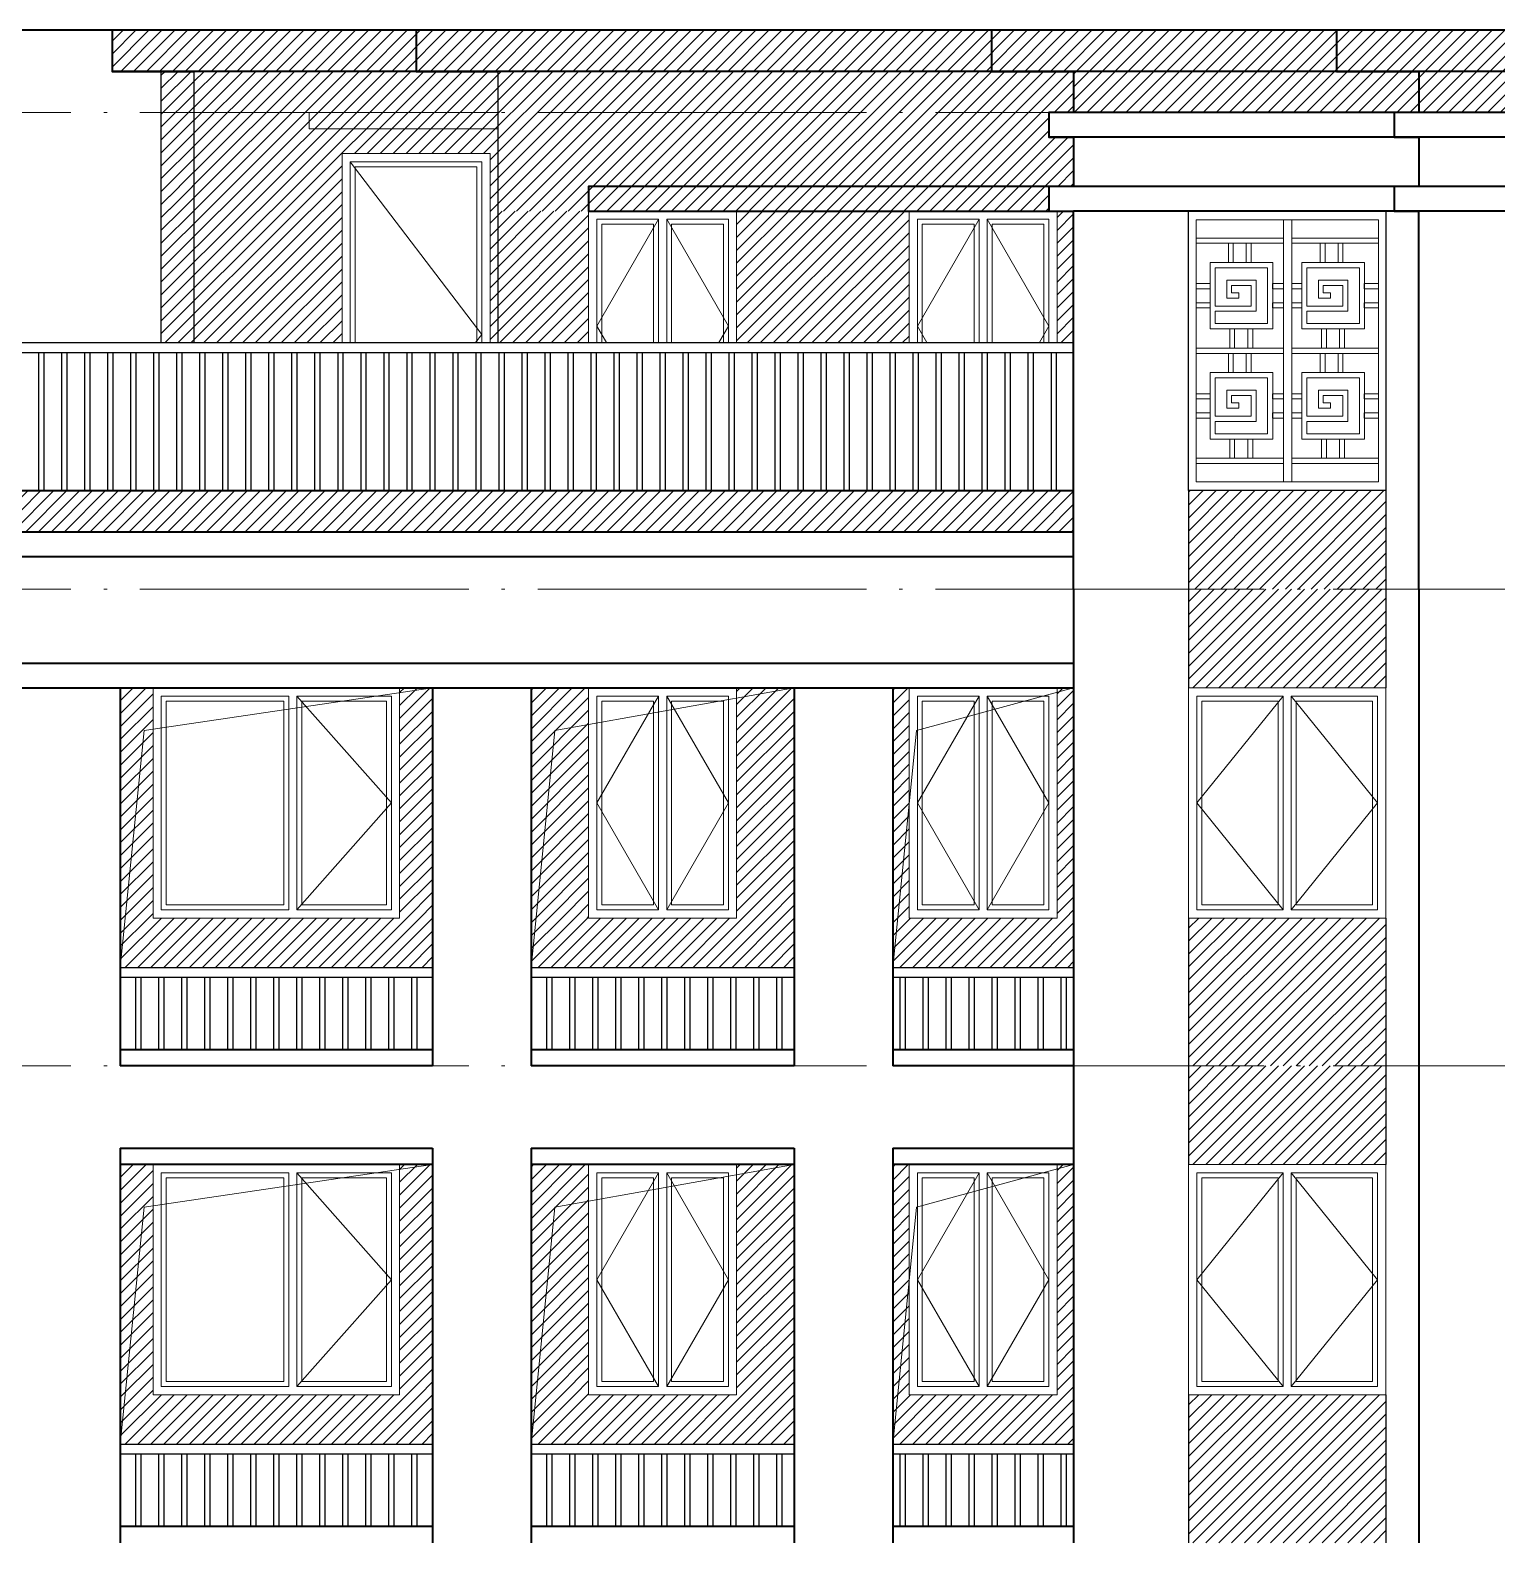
# Model space of a CAD drawing. Extents: x -518115 to 790560, y -210384 to 1628073.
# Drawn here: x 447369 to 456292, y 63640 to 72840 of the extents above; entities that cross this region are included whole.
import ezdxf
from ezdxf.xclip import XClip

# ---------------------------------------------------------------- set-up
doc = ezdxf.new("R2010")
doc.units = 0
doc.header["$LTSCALE"] = 1000
doc.header["$MEASUREMENT"] = 0
doc.header["$XCLIPFRAME"] = 0
doc.linetypes.add('DOTE', pattern=[2.42, 2, -0.2, 0.02, -0.2])
doc.layers.add('3-剖面填充（细）', color=250, linetype='Continuous')
doc.layers.add('Stair-栏杆', color=142, linetype='Continuous')
for name, color, linetype, lineweight in [('DOTE', 19, 'DOTE', 9), ('WINDOW', 144, 'Continuous', 15), ('立面-中轮廓线', 213, 'Continuous', 35), ('立面-普通轮廓', 7, 'Continuous', 18), ('立面-洞口示意', 152, 'Continuous', 13), ('立面-窗开启线', 250, 'Continuous', 13)]:
    doc.layers.add(name, color=color, linetype=linetype, lineweight=lineweight)
pattern_1 = [(45, (-92167.84, 31264.28), (-39.2886205, 39.2886205), [])]
pattern_2 = [(45, (-92167.84, 34164.28), (-39.2886205, 39.2886205), [])]

# ---------------------------------------------------------------- blocks, each defined once
blk = doc.blocks.new('A$C12043E91')
at = {"layer": 'WINDOW'}
blk.add_lwpolyline([(50, 50), (850, 50), (850, -2050), (50, -2050)], close=True, dxfattribs=at)
at = {"layer": 'WINDOW', "color": 250}
blk.add_lwpolyline([(80, 20), (820, 20), (820, -2020), (80, -2020)], close=True, dxfattribs=at)
at = {"layer": '立面-普通轮廓'}
blk.add_lwpolyline([(0, 100), (900, 100), (900, -2100), (0, -2100)], close=True, dxfattribs=at)
at = {"layer": '立面-窗开启线', "color": 251, "ltscale": 0.5, "true_color": 0x636466}
blk.add_lwpolyline([(50, 50), (850, -1000), (50, -2050)], dxfattribs=at)
blk = doc.blocks.new('A$C666104A2')
at = {"layer": '立面-窗开启线', "color": 36, "ltscale": 0.5, "true_color": 0x88471b}
for p, q in [((0, -1700), (0, 0)), ((0, 0), (1200, 0)), ((1200, 0), (1200, -1700)), ((1154.8, -53.1), (45.2, -53.1)), ((45.2, -1646.9), (45.2, -53.1)), ((578, -53.1), (578, -1646.9)), ((628.5, -1646.9), (628.5, -53.1)), ((1154.8, -53.1), (1154.8, -1646.9)), ((578, -163.8), (45.2, -163.8)), ((1154.8, -163.8), (628.5, -163.8)), ((45.2, -195.7), (578, -195.7)), ((242, -312.8), (242, -195.7)), ((272.1, -195.7), (272.1, -312.8)), ((350.8, -312.8), (350.8, -195.7)), ((380.9, -195.7), (380.9, -312.8)), ((628.5, -195.7), (1154.8, -195.7)), ((800.3, -312.8), (800.3, -195.7)), ((830.4, -195.7), (830.4, -312.8)), ((909.1, -312.8), (909.1, -195.7)), ((939.2, -195.7), (939.2, -312.8)), ((511.7, -312.8), (130.7, -312.8)), ((130.7, -312.8), (130.7, -716.6)), ((161.3, -577.4), (161.3, -345)), ((481.1, -345), (161.3, -345)), ((481.1, -684.3), (481.1, -345)), ((511.7, -716.6), (511.7, -312.8)), ((1070, -312.8), (689, -312.8)), ((689, -312.8), (689, -716.6)), ((719.6, -577.4), (719.6, -345)), ((1039.4, -345), (719.6, -345)), ((1039.4, -684.3), (1039.4, -345)), ((1070, -716.6), (1070, -312.8)), ((130.7, -441), (45.2, -441)), ((410.4, -419.7), (232, -419.7)), ((232, -529.2), (232, -419.7)), ((380.9, -452), (261.5, -452)), ((261.5, -497), (261.5, -452)), ((380.9, -577.4), (380.9, -452)), ((410.4, -609.6), (410.4, -419.7)), ((511, -472.9), (511, -441)), ((511, -441), (578, -441)), ((689, -441), (628.5, -441)), ((968.7, -419.7), (790.3, -419.7)), ((790.3, -529.2), (790.3, -419.7)), ((939.2, -452), (819.8, -452)), ((819.8, -497), (819.8, -452)), ((939.2, -577.4), (939.2, -452)), ((968.7, -609.6), (968.7, -419.7)), ((1069.3, -472.9), (1069.3, -441)), ((1069.3, -441), (1154.8, -441)), ((45.2, -472.9), (130.7, -472.9)), ((305.2, -529.2), (232, -529.2)), ((305.2, -497), (261.5, -497)), ((305.2, -529.2), (305.2, -497)), ((578, -472.9), (511, -472.9)), ((628.5, -472.9), (689, -472.9)), ((863.5, -529.2), (790.3, -529.2)), ((863.5, -497), (819.8, -497)), ((863.5, -529.2), (863.5, -497)), ((1154.8, -472.9), (1069.3, -472.9)), ((130.7, -557.5), (45.2, -557.5)), ((45.2, -589.4), (130.7, -589.4)), ((380.9, -577.4), (161.3, -577.4)), ((410.4, -609.6), (161.3, -609.6)), ((161.3, -684.3), (161.3, -609.6)), ((511, -589.4), (511, -557.5)), ((511, -557.5), (578, -557.5)), ((578, -589.4), (511, -589.4)), ((689, -557.5), (628.5, -557.5)), ((628.5, -589.4), (689, -589.4)), ((939.2, -577.4), (719.6, -577.4)), ((968.7, -609.6), (719.6, -609.6)), ((719.6, -684.3), (719.6, -609.6)), ((1069.3, -589.4), (1069.3, -557.5)), ((1069.3, -557.5), (1154.8, -557.5)), ((1154.8, -589.4), (1069.3, -589.4)), ((130.7, -716.6), (511.7, -716.6)), ((481.1, -684.3), (161.3, -684.3)), ((250, -716.6), (250, -833.6)), ((280.1, -833.6), (280.1, -716.6)), ((360.3, -716.6), (360.3, -833.6)), ((390.4, -833.6), (390.4, -716.6)), ((689, -716.6), (1070, -716.6)), ((1039.4, -684.3), (719.6, -684.3)), ((808.3, -716.6), (808.3, -833.6)), ((838.4, -833.6), (838.4, -716.6)), ((918.6, -716.6), (918.6, -833.6)), ((948.7, -833.6), (948.7, -716.6)), ((578, -833.7), (45.2, -833.7)), ((45.2, -865.5), (578, -865.5)), ((242, -982.6), (242, -865.5)), ((272.1, -865.5), (272.1, -982.6)), ((350.8, -982.6), (350.8, -865.5)), ((380.9, -865.5), (380.9, -982.6)), ((1154.8, -833.7), (628.5, -833.7)), ((628.5, -865.5), (1154.8, -865.5)), ((800.3, -982.6), (800.3, -865.5)), ((830.4, -865.5), (830.4, -982.6)), ((909.1, -982.6), (909.1, -865.5)), ((939.2, -865.5), (939.2, -982.6)), ((511.7, -982.6), (130.7, -982.6)), ((130.7, -982.6), (130.7, -1386.4)), ((511.7, -1386.4), (511.7, -982.6)), ((1070, -982.6), (689, -982.6)), ((689, -982.6), (689, -1386.4)), ((1070, -1386.4), (1070, -982.6)), ((161.3, -1247.2), (161.3, -1014.8)), ((481.1, -1014.8), (161.3, -1014.8)), ((410.4, -1089.6), (232, -1089.6)), ((232, -1199), (232, -1089.6)), ((410.4, -1279.4), (410.4, -1089.6)), ((481.1, -1354.2), (481.1, -1014.8)), ((719.6, -1247.2), (719.6, -1014.8)), ((1039.4, -1014.8), (719.6, -1014.8)), ((968.7, -1089.6), (790.3, -1089.6)), ((790.3, -1199), (790.3, -1089.6)), ((968.7, -1279.4), (968.7, -1089.6)), ((1039.4, -1354.2), (1039.4, -1014.8)), ((130.7, -1110.8), (45.2, -1110.8)), ((45.2, -1142.7), (130.7, -1142.7)), ((380.9, -1121.8), (261.5, -1121.8)), ((261.5, -1166.8), (261.5, -1121.8)), ((305.2, -1166.8), (261.5, -1166.8)), ((305.2, -1199), (305.2, -1166.8)), ((380.9, -1247.2), (380.9, -1121.8)), ((511, -1142.7), (511, -1110.8)), ((511, -1110.8), (578, -1110.8)), ((578, -1142.7), (511, -1142.7)), ((689, -1110.8), (628.5, -1110.8)), ((628.5, -1142.7), (689, -1142.7)), ((939.2, -1121.8), (819.8, -1121.8)), ((819.8, -1166.8), (819.8, -1121.8)), ((863.5, -1166.8), (819.8, -1166.8)), ((863.5, -1199), (863.5, -1166.8)), ((939.2, -1247.2), (939.2, -1121.8)), ((1069.3, -1142.7), (1069.3, -1110.8)), ((1069.3, -1110.8), (1154.8, -1110.8)), ((1154.8, -1142.7), (1069.3, -1142.7)), ((130.7, -1227.4), (45.2, -1227.4)), ((45.2, -1259.2), (130.7, -1259.2)), ((380.9, -1247.2), (161.3, -1247.2)), ((410.4, -1279.4), (161.3, -1279.4)), ((161.3, -1354.2), (161.3, -1279.4)), ((305.2, -1199), (232, -1199)), ((511, -1259.2), (511, -1227.4)), ((511, -1227.4), (578, -1227.4)), ((578, -1259.2), (511, -1259.2)), ((689, -1227.4), (628.5, -1227.4)), ((628.5, -1259.2), (689, -1259.2)), ((939.2, -1247.2), (719.6, -1247.2)), ((968.7, -1279.4), (719.6, -1279.4)), ((719.6, -1354.2), (719.6, -1279.4)), ((863.5, -1199), (790.3, -1199)), ((1069.3, -1259.2), (1069.3, -1227.4)), ((1069.3, -1227.4), (1154.8, -1227.4)), ((1154.8, -1259.2), (1069.3, -1259.2)), ((481.1, -1354.2), (161.3, -1354.2)), ((1039.4, -1354.2), (719.6, -1354.2)), ((130.7, -1386.4), (511.7, -1386.4)), ((250, -1386.4), (250, -1503.5)), ((280.1, -1503.5), (280.1, -1386.4)), ((360.3, -1386.4), (360.3, -1503.5)), ((390.4, -1503.5), (390.4, -1386.4)), ((689, -1386.4), (1070, -1386.4)), ((808.3, -1386.4), (808.3, -1503.5)), ((838.4, -1503.5), (838.4, -1386.4)), ((918.6, -1386.4), (918.6, -1503.5)), ((948.7, -1503.5), (948.7, -1386.4)), ((578, -1503.5), (45.2, -1503.5)), ((45.2, -1535.4), (578, -1535.4)), ((1154.8, -1503.5), (628.5, -1503.5)), ((628.5, -1535.4), (1154.8, -1535.4)), ((45.2, -1646.9), (1154.8, -1646.9)), ((0, -1700), (1200, -1700))]:
    blk.add_line(p, q, dxfattribs=at)
blk = doc.blocks.new('A$C1B273453')
at = {"layer": 'WINDOW'}
for points in [[(50, 1350), (575, 1350), (575, 50), (50, 50)], [(1150, 1350), (625, 1350), (625, 50), (1150, 50)]]:
    blk.add_lwpolyline(points, close=True, dxfattribs=at)
at = {"layer": 'WINDOW', "color": 250}
for points in [[(80, 1320), (545, 1320), (545, 80), (80, 80)], [(1120, 1320), (655, 1320), (655, 80), (1120, 80)]]:
    blk.add_lwpolyline(points, close=True, dxfattribs=at)
at = {"layer": '立面-普通轮廓'}
blk.add_lwpolyline([(1200, 1400), (0, 1400), (0, 0), (1200, 0)], close=True, dxfattribs=at)
at = {"layer": '立面-窗开启线', "color": 251, "ltscale": 0.5, "true_color": 0x636466}
for points in [[(575, 1350), (50, 700), (575, 50)], [(625, 1350), (1150, 700), (625, 50)]]:
    blk.add_lwpolyline(points, dxfattribs=at)
blk = doc.blocks.new('A$C318717E3')
at = {"layer": 'WINDOW'}
for points in [[(50, 1350), (425, 1350), (425, 50), (50, 50)], [(850, 1350), (475, 1350), (475, 50), (850, 50)]]:
    blk.add_lwpolyline(points, close=True, dxfattribs=at)
at = {"layer": 'WINDOW', "color": 250}
for points in [[(80, 1320), (395, 1320), (395, 80), (80, 80)], [(820, 1320), (505, 1320), (505, 80), (820, 80)]]:
    blk.add_lwpolyline(points, close=True, dxfattribs=at)
at = {"layer": '立面-普通轮廓'}
blk.add_lwpolyline([(0, 1400), (900, 1400), (900, 0), (0, 0)], close=True, dxfattribs=at)
at = {"layer": '立面-窗开启线', "color": 251, "ltscale": 0.5, "true_color": 0x636466}
for points in [[(425, 1350), (50, 700), (425, 50)], [(475, 1350), (850, 700), (475, 50)]]:
    blk.add_lwpolyline(points, dxfattribs=at)
blk = doc.blocks.new('A$C4731409C')
at = {"layer": 'WINDOW'}
for points in [[(-1450, 1350), (-675, 1350), (-675, 50), (-1450, 50)], [(-50, 1350), (-625, 1350), (-625, 50), (-50, 50)]]:
    blk.add_lwpolyline(points, close=True, dxfattribs=at)
at = {"layer": 'WINDOW', "color": 250}
for points in [[(-1420, 1320), (-705, 1320), (-705, 80), (-1420, 80)], [(-80, 1320), (-595, 1320), (-595, 80), (-80, 80)]]:
    blk.add_lwpolyline(points, close=True, dxfattribs=at)
at = {"layer": '立面-普通轮廓'}
blk.add_lwpolyline([(-1500, 1400), (0, 1400), (0, 0), (-1500, 0)], close=True, dxfattribs=at)
at = {"layer": '立面-窗开启线', "color": 251, "ltscale": 0.5, "true_color": 0x636466}
blk.add_lwpolyline([(-625, 1350), (-50, 700), (-625, 50)], dxfattribs=at)

msp = doc.modelspace()

# ---------------------------------------------------------------- hatches: boundary and pattern name
at = {"layer": '3-剖面填充（细）'}
h = msp.add_hatch(dxfattribs=at)
h.set_pattern_fill('ANSI31', color=256, scale=35)
h.set_pattern_definition([(45, (7750, 26564.28), (-39.2886205, 39.2886205), [])])
h.paths.add_polyline_path([(462516.6, 72340.3), (453716.6, 72340.3), (453716.6, 72590.3), (447866.6, 72590.3), (447866.6, 72840.3), (469066.6, 72840.3), (469066.6, 72590.3), (462516.6, 72590.3)])
h = msp.add_hatch(dxfattribs=at)
h.set_pattern_fill('ANSI31', color=256, scale=35)
h.set_pattern_definition([(45, (13049.99, 25464.26), (-39.2886205, 39.2886205), [])])
h.paths.add_polyline_path([(448366.6, 72590.3), (448366.6, 72340.3), (448366.6, 72340.3), (448366.6, 72190.3), (448366.6, 71890.3), (448216.6, 71890.3), (448216.6, 71740.3), (449266.6, 71740.3), (449266.6, 71740.3), (449266.6, 70940.3), (448166.6, 70940.3), (448166.6, 72590.3)])
h = msp.add_hatch(dxfattribs=at)
h.set_pattern_fill('ANSI31', color=256, scale=35)
h.set_pattern_definition([(45, (-77919.445, 37037.277), (-39.2886205, 39.2886205), [])])
h.paths.add_polyline_path([(450166.6, 71740.3), (450166.6, 72090.3), (449266.6, 72090.3), (449266.6, 71740.3), (448216.2, 71740.3), (448216.3, 71890.3), (448366.6, 71890.3), (448366.6, 72190.3), (448366.6, 72190.3), (448366.6, 72340.3), (448366.6, 72590.3), (453716.7, 72590.3), (453716.5, 72340.3), (453566.6, 72340.3), (453566.6, 72190.3), (453716.7, 72190.3), (453716.4, 71890.3), (453566.6, 71890.3), (453566.6, 71740.3)])
h = msp.add_hatch(dxfattribs=at)
h.set_pattern_fill('ANSI31', color=256, scale=35)
h.set_pattern_definition([(45, (11549.99, 25464.26), (-39.2886205, 39.2886205), [])])
h.paths.add_polyline_path([(450766.6, 70940.3), (450766.6, 71740.3), (450166.6, 71740.3), (450166.6, 70940.3)])
h = msp.add_hatch(dxfattribs=at)
h.set_pattern_fill('ANSI31', color=256, scale=35)
h.set_pattern_definition([(45, (9599.99, 25464.26), (-39.2886205, 39.2886205), [])])
h.paths.add_polyline_path([(452716.6, 70940.3), (452716.6, 71740.3), (451666.6, 71740.3), (451666.6, 70940.3)])
h = msp.add_hatch(dxfattribs=at)
h.set_pattern_fill('ANSI31', color=256, scale=35)
h.set_pattern_definition([(45, (8599.99, 25464.26), (-39.2886205, 39.2886205), [])])
h.paths.add_polyline_path([(453716.6, 70940.3), (453716.6, 71740.3), (453616.6, 71740.3), (453616.6, 70940.3)])
h = msp.add_hatch(dxfattribs=at)
h.set_pattern_fill('ANSI31', color=256, scale=35)
h.set_pattern_definition([(45, (-66369.42, 36187.28), (-39.2886205, 39.2886205), [])])
h.paths.add_polyline_path([(455616.6, 70340.3), (455616.6, 70040.3), (454416.6, 70040.3), (454416.6, 70340.3), (454416.4, 70340.3), (454416.2, 69440.3), (455616.6, 69440.3), (455616.8, 70340.3)])
h = msp.add_hatch(dxfattribs=at)
h.set_pattern_fill('ANSI31', color=256, scale=35)
h.set_pattern_definition([(45, (-2650, 23764.28), (-39.2886205, 39.2886205), [])])
h.paths.add_polyline_path([(447166.6, 68840.3), (447166.6, 68990.3), (447316.6, 68990.3), (447316.6, 69640.3), (447016.6, 69640.3), (447016.6, 69790.3), (453716.6, 69790.3), (453716.6, 69790.3), (453716.6, 70040.3), (445616.6, 70040.3), (445616.6, 68840.3)])
h = msp.add_hatch(dxfattribs=at)
h.set_pattern_fill('ANSI31', color=256, scale=35)
h.set_pattern_definition([(45, (-91369.42, 35587.28), (-39.2886205, 39.2886205), [])])
h.paths.add_polyline_path([(455617.1, 69440.3), (454416.7, 69440.3), (454416.2, 68840.3), (455616.6, 68840.3)])
h = msp.add_hatch(dxfattribs=at)
h.set_pattern_fill('ANSI31', color=256, scale=35)
h.set_pattern_definition(pattern_2)
h.paths.add_polyline_path([(447916.6, 67440.3), (448116.6, 67440.3), (448116.6, 68840.3), (447916.6, 68840.3)])
h = msp.add_hatch(dxfattribs=at)
h.set_pattern_fill('ANSI31', color=256, scale=35)
h.set_pattern_definition(pattern_2)
h.paths.add_polyline_path([(449616.6, 67440.3), (449816.6, 67440.3), (449816.6, 68840.3), (449616.6, 68840.3)])
h = msp.add_hatch(dxfattribs=at)
h.set_pattern_fill('ANSI31', color=256, scale=35)
h.set_pattern_definition(pattern_2)
h.paths.add_polyline_path([(450416.6, 67440.3), (450766.6, 67440.3), (450766.6, 68840.3), (450416.6, 68840.3)])
h = msp.add_hatch(dxfattribs=at)
h.set_pattern_fill('ANSI31', color=256, scale=35)
h.set_pattern_definition(pattern_2)
h.paths.add_polyline_path([(451666.6, 67440.3), (452016.6, 67440.3), (452016.6, 68840.3), (451666.6, 68840.3)])
h = msp.add_hatch(dxfattribs=at)
h.set_pattern_fill('ANSI31', color=256, scale=35)
h.set_pattern_definition(pattern_2)
h.paths.add_polyline_path([(452616.6, 67440.3), (452716.6, 67440.3), (452716.6, 68840.3), (452616.6, 68840.3)])
h = msp.add_hatch(dxfattribs=at)
h.set_pattern_fill('ANSI31', color=256, scale=35)
h.set_pattern_definition(pattern_2)
h.paths.add_polyline_path([(453616.6, 67440.3), (453716.6, 67440.3), (453716.6, 68840.3), (453616.6, 68840.3)])
h = msp.add_hatch(dxfattribs=at)
h.set_pattern_fill('ANSI31', color=256, scale=35)
h.set_pattern_definition(pattern_2)
h.paths.add_polyline_path([(447916.6, 67140.3), (449816.6, 67140.3), (449816.6, 67440.3), (447916.6, 67440.3)])
h = msp.add_hatch(dxfattribs=at)
h.set_pattern_fill('ANSI31', color=256, scale=35)
h.set_pattern_definition(pattern_2)
h.paths.add_polyline_path([(450416.6, 67140.3), (452016.6, 67140.3), (452016.6, 67440.3), (450416.6, 67440.3)])
h = msp.add_hatch(dxfattribs=at)
h.set_pattern_fill('ANSI31', color=256, scale=35)
h.set_pattern_definition(pattern_2)
h.paths.add_polyline_path([(452616.6, 67140.3), (453716.6, 67140.3), (453716.6, 67440.3), (452616.6, 67440.3)])
h = msp.add_hatch(dxfattribs=at)
h.set_pattern_fill('ANSI31', color=256, scale=35)
h.set_pattern_definition([(45, (-91369.42, 33287.28), (-39.2886205, 39.2886205), [])])
h.paths.add_polyline_path([(454416.2, 66540.3), (455616.6, 66540.3), (455617.4, 67440.3), (454417, 67440.3)])
h = msp.add_hatch(dxfattribs=at)
h.set_pattern_fill('ANSI31', color=256, scale=35)
h.set_pattern_definition([(45, (-91369.42, 32687.28), (-39.2886205, 39.2886205), [])])
h.paths.add_polyline_path([(455617.1, 66540.3), (454416.7, 66540.3), (454416.2, 65940.3), (455616.6, 65940.3)])
h = msp.add_hatch(dxfattribs=at)
h.set_pattern_fill('ANSI31', color=256, scale=35)
h.set_pattern_definition(pattern_1)
h.paths.add_polyline_path([(447916.6, 64540.3), (448116.6, 64540.3), (448116.6, 65940.3), (447916.6, 65940.3)])
h = msp.add_hatch(dxfattribs=at)
h.set_pattern_fill('ANSI31', color=256, scale=35)
h.set_pattern_definition(pattern_1)
h.paths.add_polyline_path([(449616.6, 64540.3), (449816.6, 64540.3), (449816.6, 65940.3), (449616.6, 65940.3)])
h = msp.add_hatch(dxfattribs=at)
h.set_pattern_fill('ANSI31', color=256, scale=35)
h.set_pattern_definition(pattern_1)
h.paths.add_polyline_path([(450416.6, 64540.3), (450766.6, 64540.3), (450766.6, 65940.3), (450416.6, 65940.3)])
h = msp.add_hatch(dxfattribs=at)
h.set_pattern_fill('ANSI31', color=256, scale=35)
h.set_pattern_definition(pattern_1)
h.paths.add_polyline_path([(451666.6, 64540.3), (452016.6, 64540.3), (452016.6, 65940.3), (451666.6, 65940.3)])
h = msp.add_hatch(dxfattribs=at)
h.set_pattern_fill('ANSI31', color=256, scale=35)
h.set_pattern_definition(pattern_1)
h.paths.add_polyline_path([(452616.6, 64540.3), (452716.6, 64540.3), (452716.6, 65940.3), (452616.6, 65940.3)])
h = msp.add_hatch(dxfattribs=at)
h.set_pattern_fill('ANSI31', color=256, scale=35)
h.set_pattern_definition(pattern_1)
h.paths.add_polyline_path([(453616.6, 64540.3), (453716.6, 64540.3), (453716.6, 65940.3), (453616.6, 65940.3)])
h = msp.add_hatch(dxfattribs=at)
h.set_pattern_fill('ANSI31', color=256, scale=35)
h.set_pattern_definition(pattern_1)
h.paths.add_polyline_path([(447916.6, 64240.3), (449816.6, 64240.3), (449816.6, 64540.3), (447916.6, 64540.3)])
h = msp.add_hatch(dxfattribs=at)
h.set_pattern_fill('ANSI31', color=256, scale=35)
h.set_pattern_definition(pattern_1)
h.paths.add_polyline_path([(450416.6, 64240.3), (452016.6, 64240.3), (452016.6, 64540.3), (450416.6, 64540.3)])
h = msp.add_hatch(dxfattribs=at)
h.set_pattern_fill('ANSI31', color=256, scale=35)
h.set_pattern_definition(pattern_1)
h.paths.add_polyline_path([(452616.6, 64240.3), (453716.6, 64240.3), (453716.6, 64540.3), (452616.6, 64540.3)])
h = msp.add_hatch(dxfattribs=at)
h.set_pattern_fill('ANSI31', color=256, scale=35)
h.set_pattern_definition([(45, (-91369.42, 30387.28), (-39.2886205, 39.2886205), [])])
h.paths.add_polyline_path([(454416.2, 63640.3), (455616.6, 63640.3), (455617.4, 64540.3), (454417, 64540.3)])

# ---------------------------------------------------------------- linework, layer by layer
at = {"color": 7}
for p, q in [((448166.6, 70940.3), (448166.6, 72590.3)), ((448366.6, 70940.3), (448366.6, 72590.3)), ((450216.6, 70940.3), (450216.6, 72590.3))]:
    msp.add_line(p, q, dxfattribs=at)
msp.add_lwpolyline([(454416.6, 71740.3), (455616.6, 71740.3), (455616.6, 70040.3), (454416.6, 70040.3)], close=True)
at = {"layer": '3-剖面填充（细）'}
for p, q in [((454416.6, 70040.3), (454416.6, 69440.3)), ((455616.6, 70040.3), (455616.6, 69440.3)), ((454416.6, 69440.3), (454416.6, 68840.3)), ((455616.6, 69440.3), (455616.6, 68840.3)), ((454416.6, 67440.3), (454416.6, 66540.3)), ((455616.6, 67440.3), (455616.6, 66540.3)), ((454416.6, 66540.3), (454416.6, 65940.3)), ((455616.6, 66540.3), (455616.6, 65940.3)), ((454416.6, 64540.3), (454416.6, 63640.3)), ((455616.6, 64540.3), (455616.6, 63640.3))]:
    msp.add_line(p, q, dxfattribs=at)
at = {"layer": 'DOTE', "linetype": 'DOTE'}
for p, q in [((471816.6, 72340.3), (419416.6, 72340.3)), ((471816.6, 69440.3), (419416.6, 69440.3)), ((471816.6, 66540.3), (419416.6, 66540.3))]:
    msp.add_line(p, q, dxfattribs=at)
at = {"layer": 'Stair-栏杆'}
for p, q in [((445616.6, 70940.3), (453716.6, 70940.3)), ((445616.6, 70880.3), (453716.6, 70880.3)), ((447916.6, 67140.3), (449816.6, 67140.3)), ((447916.6, 67080.3), (449816.6, 67080.3)), ((450416.6, 67140.3), (452016.6, 67140.3)), ((450416.6, 67080.3), (452016.6, 67080.3)), ((452616.6, 67140.3), (453716.6, 67140.3)), ((452616.6, 67080.3), (453716.6, 67080.3)), ((447916.6, 64240.3), (449816.6, 64240.3)), ((450416.6, 64240.3), (452016.6, 64240.3)), ((452616.6, 64240.3), (453716.6, 64240.3)), ((447916.6, 64180.3), (449816.6, 64180.3)), ((450416.6, 64180.3), (452016.6, 64180.3)), ((452616.6, 64180.3), (453716.6, 64180.3))]:
    msp.add_line(p, q, dxfattribs=at)
for points in [[(447421.6, 70040.3), (447421.6, 70880.3)], [(447451.6, 70880.3), (447451.6, 70040.3)], [(447561.6, 70040.3), (447561.6, 70880.3)], [(447591.6, 70880.3), (447591.6, 70040.3)], [(447701.6, 70040.3), (447701.6, 70880.3)], [(447731.6, 70880.3), (447731.6, 70040.3)], [(447841.6, 70040.3), (447841.6, 70880.3)], [(447871.6, 70880.3), (447871.6, 70040.3)], [(447981.6, 70040.3), (447981.6, 70880.3)], [(448011.6, 70880.3), (448011.6, 70040.3)], [(448121.6, 70040.3), (448121.6, 70880.3)], [(448151.6, 70880.3), (448151.6, 70040.3)], [(448261.6, 70040.3), (448261.6, 70880.3)], [(448291.6, 70880.3), (448291.6, 70040.3)], [(448401.6, 70040.3), (448401.6, 70880.3)], [(448431.6, 70880.3), (448431.6, 70040.3)], [(448541.6, 70040.3), (448541.6, 70880.3)], [(448571.6, 70880.3), (448571.6, 70040.3)], [(448681.6, 70040.3), (448681.6, 70880.3)], [(448711.6, 70880.3), (448711.6, 70040.3)], [(448821.6, 70040.3), (448821.6, 70880.3)], [(448851.6, 70880.3), (448851.6, 70040.3)], [(448961.6, 70040.3), (448961.6, 70880.3)], [(448991.6, 70880.3), (448991.6, 70040.3)], [(449101.6, 70040.3), (449101.6, 70880.3)], [(449131.6, 70880.3), (449131.6, 70040.3)], [(449241.6, 70040.3), (449241.6, 70880.3)], [(449271.6, 70880.3), (449271.6, 70040.3)], [(449381.6, 70040.3), (449381.6, 70880.3)], [(449411.6, 70880.3), (449411.6, 70040.3)], [(449521.6, 70040.3), (449521.6, 70880.3)], [(449551.6, 70880.3), (449551.6, 70040.3)], [(449661.6, 70040.3), (449661.6, 70880.3)], [(449691.6, 70880.3), (449691.6, 70040.3)], [(449801.6, 70040.3), (449801.6, 70880.3)], [(449831.6, 70880.3), (449831.6, 70040.3)], [(449941.6, 70040.3), (449941.6, 70880.3)], [(449971.6, 70880.3), (449971.6, 70040.3)], [(450081.6, 70040.3), (450081.6, 70880.3)], [(450111.6, 70880.3), (450111.6, 70040.3)], [(450221.6, 70040.3), (450221.6, 70880.3)], [(450251.6, 70880.3), (450251.6, 70040.3)], [(450361.6, 70040.3), (450361.6, 70880.3)], [(450391.6, 70880.3), (450391.6, 70040.3)], [(450501.6, 70040.3), (450501.6, 70880.3)], [(450531.6, 70880.3), (450531.6, 70040.3)], [(450641.6, 70040.3), (450641.6, 70880.3)], [(450671.6, 70880.3), (450671.6, 70040.3)], [(450781.6, 70040.3), (450781.6, 70880.3)], [(450811.6, 70880.3), (450811.6, 70040.3)], [(450921.6, 70040.3), (450921.6, 70880.3)], [(450951.6, 70880.3), (450951.6, 70040.3)], [(451061.6, 70040.3), (451061.6, 70880.3)], [(451091.6, 70880.3), (451091.6, 70040.3)], [(451201.6, 70040.3), (451201.6, 70880.3)], [(451231.6, 70880.3), (451231.6, 70040.3)], [(451341.6, 70040.3), (451341.6, 70880.3)], [(451371.6, 70880.3), (451371.6, 70040.3)], [(451481.6, 70040.3), (451481.6, 70880.3)], [(451511.6, 70880.3), (451511.6, 70040.3)], [(451621.6, 70040.3), (451621.6, 70880.3)], [(451651.6, 70880.3), (451651.6, 70040.3)], [(451761.6, 70040.3), (451761.6, 70880.3)], [(451791.6, 70880.3), (451791.6, 70040.3)], [(451901.6, 70040.3), (451901.6, 70880.3)], [(451931.6, 70880.3), (451931.6, 70040.3)], [(452041.6, 70040.3), (452041.6, 70880.3)], [(452071.6, 70880.3), (452071.6, 70040.3)], [(452181.6, 70040.3), (452181.6, 70880.3)], [(452211.6, 70880.3), (452211.6, 70040.3)], [(452321.6, 70040.3), (452321.6, 70880.3)], [(452351.6, 70880.3), (452351.6, 70040.3)], [(452461.6, 70040.3), (452461.6, 70880.3)], [(452491.6, 70880.3), (452491.6, 70040.3)], [(452601.6, 70040.3), (452601.6, 70880.3)], [(452631.6, 70880.3), (452631.6, 70040.3)], [(452741.6, 70040.3), (452741.6, 70880.3)], [(452771.6, 70880.3), (452771.6, 70040.3)], [(452881.6, 70040.3), (452881.6, 70880.3)], [(452911.6, 70880.3), (452911.6, 70040.3)], [(453021.6, 70040.3), (453021.6, 70880.3)], [(453051.6, 70880.3), (453051.6, 70040.3)], [(453161.6, 70040.3), (453161.6, 70880.3)], [(453191.6, 70880.3), (453191.6, 70040.3)], [(453301.6, 70040.3), (453301.6, 70880.3)], [(453331.6, 70880.3), (453331.6, 70040.3)], [(453441.6, 70040.3), (453441.6, 70880.3)], [(453471.6, 70880.3), (453471.6, 70040.3)], [(453581.6, 70040.3), (453581.6, 70880.3)], [(453611.6, 70880.3), (453611.6, 70040.3)], [(448011.6, 66640.3), (448011.6, 67080.3)], [(448041.6, 67080.3), (448041.6, 66640.3)], [(448151.6, 66640.3), (448151.6, 67080.3)], [(448181.6, 67080.3), (448181.6, 66640.3)], [(448291.6, 66640.3), (448291.6, 67080.3)], [(448321.6, 67080.3), (448321.6, 66640.3)], [(448431.6, 66640.3), (448431.6, 67080.3)], [(448461.6, 67080.3), (448461.6, 66640.3)], [(448571.6, 66640.3), (448571.6, 67080.3)], [(448601.6, 67080.3), (448601.6, 66640.3)], [(448711.6, 66640.3), (448711.6, 67080.3)], [(448741.6, 67080.3), (448741.6, 66640.3)], [(448851.6, 66640.3), (448851.6, 67080.3)], [(448881.6, 67080.3), (448881.6, 66640.3)], [(448991.6, 66640.3), (448991.6, 67080.3)], [(449021.6, 67080.3), (449021.6, 66640.3)], [(449131.6, 66640.3), (449131.6, 67080.3)], [(449161.6, 67080.3), (449161.6, 66640.3)], [(449271.6, 66640.3), (449271.6, 67080.3)], [(449301.6, 67080.3), (449301.6, 66640.3)], [(449411.6, 66640.3), (449411.6, 67080.3)], [(449441.6, 67080.3), (449441.6, 66640.3)], [(449551.6, 66640.3), (449551.6, 67080.3)], [(449581.6, 67080.3), (449581.6, 66640.3)], [(449691.6, 66640.3), (449691.6, 67080.3)], [(449721.6, 67080.3), (449721.6, 66640.3)], [(450511.6, 66640.3), (450511.6, 67080.3)], [(450541.6, 67080.3), (450541.6, 66640.3)], [(450651.6, 66640.3), (450651.6, 67080.3)], [(450681.6, 67080.3), (450681.6, 66640.3)], [(450791.6, 66640.3), (450791.6, 67080.3)], [(450821.6, 67080.3), (450821.6, 66640.3)], [(450931.6, 66640.3), (450931.6, 67080.3)], [(450961.6, 67080.3), (450961.6, 66640.3)], [(451071.6, 66640.3), (451071.6, 67080.3)], [(451101.6, 67080.3), (451101.6, 66640.3)], [(451211.6, 66640.3), (451211.6, 67080.3)], [(451241.6, 67080.3), (451241.6, 66640.3)], [(451351.6, 66640.3), (451351.6, 67080.3)], [(451381.6, 67080.3), (451381.6, 66640.3)], [(451491.6, 66640.3), (451491.6, 67080.3)], [(451521.6, 67080.3), (451521.6, 66640.3)], [(451631.6, 66640.3), (451631.6, 67080.3)], [(451661.6, 67080.3), (451661.6, 66640.3)], [(451771.6, 66640.3), (451771.6, 67080.3)], [(451801.6, 67080.3), (451801.6, 66640.3)], [(451911.6, 66640.3), (451911.6, 67080.3)], [(451941.6, 67080.3), (451941.6, 66640.3)], [(452661.6, 66640.3), (452661.6, 67080.3)], [(452691.6, 67080.3), (452691.6, 66640.3)], [(452801.6, 66640.3), (452801.6, 67080.3)], [(452831.6, 67080.3), (452831.6, 66640.3)], [(452941.6, 66640.3), (452941.6, 67080.3)], [(452971.6, 67080.3), (452971.6, 66640.3)], [(453081.6, 66640.3), (453081.6, 67080.3)], [(453111.6, 67080.3), (453111.6, 66640.3)], [(453221.6, 66640.3), (453221.6, 67080.3)], [(453251.6, 67080.3), (453251.6, 66640.3)], [(453361.6, 66640.3), (453361.6, 67080.3)], [(453391.6, 67080.3), (453391.6, 66640.3)], [(453501.6, 66640.3), (453501.6, 67080.3)], [(453531.6, 67080.3), (453531.6, 66640.3)], [(453641.6, 66640.3), (453641.6, 67080.3)], [(453671.6, 67080.3), (453671.6, 66640.3)], [(448011.6, 63740.3), (448011.6, 64180.3)], [(448041.6, 64180.3), (448041.6, 63740.3)], [(448151.6, 63740.3), (448151.6, 64180.3)], [(448181.6, 64180.3), (448181.6, 63740.3)], [(448291.6, 63740.3), (448291.6, 64180.3)], [(448321.6, 64180.3), (448321.6, 63740.3)], [(448431.6, 63740.3), (448431.6, 64180.3)], [(448461.6, 64180.3), (448461.6, 63740.3)], [(448571.6, 63740.3), (448571.6, 64180.3)], [(448601.6, 64180.3), (448601.6, 63740.3)], [(448711.6, 63740.3), (448711.6, 64180.3)], [(448741.6, 64180.3), (448741.6, 63740.3)], [(448851.6, 63740.3), (448851.6, 64180.3)], [(448881.6, 64180.3), (448881.6, 63740.3)], [(448991.6, 63740.3), (448991.6, 64180.3)], [(449021.6, 64180.3), (449021.6, 63740.3)], [(449131.6, 63740.3), (449131.6, 64180.3)], [(449161.6, 64180.3), (449161.6, 63740.3)], [(449271.6, 63740.3), (449271.6, 64180.3)], [(449301.6, 64180.3), (449301.6, 63740.3)], [(449411.6, 63740.3), (449411.6, 64180.3)], [(449441.6, 64180.3), (449441.6, 63740.3)], [(449551.6, 63740.3), (449551.6, 64180.3)], [(449581.6, 64180.3), (449581.6, 63740.3)], [(449691.6, 63740.3), (449691.6, 64180.3)], [(449721.6, 64180.3), (449721.6, 63740.3)], [(450511.6, 63740.3), (450511.6, 64180.3)], [(450541.6, 64180.3), (450541.6, 63740.3)], [(450651.6, 63740.3), (450651.6, 64180.3)], [(450681.6, 64180.3), (450681.6, 63740.3)], [(450791.6, 63740.3), (450791.6, 64180.3)], [(450821.6, 64180.3), (450821.6, 63740.3)], [(450931.6, 63740.3), (450931.6, 64180.3)], [(450961.6, 64180.3), (450961.6, 63740.3)], [(451071.6, 63740.3), (451071.6, 64180.3)], [(451101.6, 64180.3), (451101.6, 63740.3)], [(451211.6, 63740.3), (451211.6, 64180.3)], [(451241.6, 64180.3), (451241.6, 63740.3)], [(451351.6, 63740.3), (451351.6, 64180.3)], [(451381.6, 64180.3), (451381.6, 63740.3)], [(451491.6, 63740.3), (451491.6, 64180.3)], [(451521.6, 64180.3), (451521.6, 63740.3)], [(451631.6, 63740.3), (451631.6, 64180.3)], [(451661.6, 64180.3), (451661.6, 63740.3)], [(451771.6, 63740.3), (451771.6, 64180.3)], [(451801.6, 64180.3), (451801.6, 63740.3)], [(451911.6, 63740.3), (451911.6, 64180.3)], [(451941.6, 64180.3), (451941.6, 63740.3)], [(452661.6, 63740.3), (452661.6, 64180.3)], [(452691.6, 64180.3), (452691.6, 63740.3)], [(452801.6, 63740.3), (452801.6, 64180.3)], [(452831.6, 64180.3), (452831.6, 63740.3)], [(452941.6, 63740.3), (452941.6, 64180.3)], [(452971.6, 64180.3), (452971.6, 63740.3)], [(453081.6, 63740.3), (453081.6, 64180.3)], [(453111.6, 64180.3), (453111.6, 63740.3)], [(453221.6, 63740.3), (453221.6, 64180.3)], [(453251.6, 64180.3), (453251.6, 63740.3)], [(453361.6, 63740.3), (453361.6, 64180.3)], [(453391.6, 64180.3), (453391.6, 63740.3)], [(453501.6, 63740.3), (453501.6, 64180.3)], [(453531.6, 64180.3), (453531.6, 63740.3)], [(453641.6, 63740.3), (453641.6, 64180.3)], [(453671.6, 64180.3), (453671.6, 63740.3)]]:
    msp.add_lwpolyline(points, dxfattribs=at)
at = {"layer": '立面-中轮廓线', "color": 251, "true_color": 0x636466}
msp.add_line((447866.6, 72840.3), (445616.6, 72840.3), dxfattribs=at)
at = {"layer": '立面-中轮廓线', "color": 2}
for p, q in [((469066.6, 72840.3), (447866.6, 72840.3)), ((469066.6, 72590.3), (447866.6, 72590.3)), ((462666.6, 72340.3), (453566.6, 72340.3)), ((462666.6, 72190.3), (453566.6, 72190.3)), ((462516.6, 71890.3), (453716.6, 71890.3)), ((462516.6, 71740.3), (453716.6, 71740.3)), ((445616.6, 70040.3), (453716.6, 70040.3)), ((445616.6, 69790.3), (453716.6, 69790.3)), ((445616.6, 69640.3), (453716.6, 69640.3)), ((445616.6, 68990.3), (453716.6, 68990.3)), ((445616.6, 68840.3), (453716.6, 68840.3))]:
    msp.add_line(p, q, dxfattribs=at)
at = {"layer": '立面-中轮廓线'}
for p, q in [((453716.6, 69440.3), (453716.6, 71740.3)), ((455816.6, 69440.3), (455816.6, 71740.3)), ((453716.6, 69440.3), (453716.6, 66540.3)), ((455816.6, 69440.3), (455816.6, 66540.3)), ((447916.6, 68840.3), (447916.6, 66540.3)), ((449816.6, 68840.3), (449816.6, 66540.3)), ((450416.6, 68840.3), (450416.6, 66540.3)), ((452016.6, 68840.3), (452016.6, 66540.3)), ((452616.6, 68840.3), (452616.6, 66540.3)), ((453716.6, 66540.3), (453716.6, 63640.3)), ((455816.6, 66540.3), (455816.6, 63640.3)), ((447916.6, 66040.3), (447916.6, 63640.3)), ((449816.6, 66040.3), (449816.6, 63640.3)), ((450416.6, 66040.3), (450416.6, 63640.3)), ((452016.6, 66040.3), (452016.6, 63640.3)), ((452616.6, 66040.3), (452616.6, 63640.3))]:
    msp.add_line(p, q, dxfattribs=at)
at = {"layer": '立面-中轮廓线', "color": 2}
for points in [[(448366.6, 72840.3), (447866.6, 72840.3), (447866.6, 72590.3), (448366.6, 72590.3)], [(450216.6, 72840.3), (449716.6, 72840.3), (449716.6, 72590.3), (450216.6, 72590.3)], [(453716.6, 72840.3), (453216.6, 72840.3), (453216.6, 72590.3), (453716.6, 72590.3), (453716.6, 72340.3), (453566.6, 72340.3), (453566.6, 72190.3), (453716.6, 72190.3), (453716.6, 71890.3), (453566.6, 71890.3), (453566.6, 71740.3), (453716.6, 71740.3)], [(455816.6, 72840.3), (455316.6, 72840.3), (455316.6, 72590.3), (455816.6, 72590.3), (455816.6, 72340.3), (455666.6, 72340.3), (455666.6, 72190.3), (455816.6, 72190.3), (455816.6, 71890.3), (455666.6, 71890.3), (455666.6, 71740.3), (455816.6, 71740.3)], [(453566.6, 71890.3), (450766.6, 71890.3), (450766.6, 71740.3), (453566.6, 71740.3)]]:
    msp.add_lwpolyline(points, dxfattribs=at)
at = {"layer": '立面-中轮廓线'}
for points in [[(447916.6, 66640.3), (449816.6, 66640.3)], [(450416.6, 66640.3), (452016.6, 66640.3)], [(452616.6, 66640.3), (453716.6, 66640.3)], [(449816.6, 66540.3), (447916.6, 66540.3)], [(452016.6, 66540.3), (450416.6, 66540.3)], [(453716.6, 66540.3), (452616.6, 66540.3)], [(447916.6, 66040.3), (449816.6, 66040.3)], [(450416.6, 66040.3), (452016.6, 66040.3)], [(452616.6, 66040.3), (453716.6, 66040.3)], [(449816.6, 65940.3), (447916.6, 65940.3)], [(452016.6, 65940.3), (450416.6, 65940.3)], [(453716.6, 65940.3), (452616.6, 65940.3)], [(447916.6, 63740.3), (449816.6, 63740.3)], [(450416.6, 63740.3), (452016.6, 63740.3)], [(452616.6, 63740.3), (453716.6, 63740.3)]]:
    msp.add_lwpolyline(points, dxfattribs=at)
at = {"layer": '立面-普通轮廓', "color": 4}
msp.add_lwpolyline([(449066.6, 72340.3), (450216.6, 72340.3), (450216.6, 72240.3), (449066.6, 72240.3)], close=True, dxfattribs=at)
at = {"layer": '立面-洞口示意'}
for points in [[(447916.6, 67140.3), (448061.4, 68581.2), (449816.6, 68840.3)], [(450416.6, 67140.3), (450561.4, 68581.2), (452016.6, 68840.3)], [(452616.6, 67140.3), (452761.4, 68581.2), (453716.6, 68840.3)], [(447916.6, 64240.3), (448061.4, 65681.2), (449816.6, 65940.3)], [(450416.6, 64240.3), (450561.4, 65681.2), (452016.6, 65940.3)], [(452616.6, 64240.3), (452761.4, 65681.2), (453716.6, 65940.3)]]:
    msp.add_lwpolyline(points, dxfattribs=at)

# ---------------------------------------------------------------- block references
ref = msp.add_blockref('A$C12043E91', (449266.6, 71990.1))
XClip(ref).set_block_clipping_path([(0, -1050), (900.0002853817, 100)])
ref = msp.add_blockref('A$C318717E3', (450766.6, 70340.3))
XClip(ref).set_block_clipping_path([(0, 599.9898756045), (900.0002853817, 1400)])
ref = msp.add_blockref('A$C318717E3', (452716.6, 70340.3))
XClip(ref).set_block_clipping_path([(0, 599.9898756045), (900.0002853817, 1400)])
for name, p in [('A$C666104A2', (454416.6, 71740.3)), ('A$C4731409C', (449616.6, 67440.3)), ('A$C318717E3', (450766.6, 67440.3)), ('A$C318717E3', (452716.6, 67440.3)), ('A$C1B273453', (454416.6, 67440.3)), ('A$C4731409C', (449616.6, 64540.3)), ('A$C318717E3', (450766.6, 64540.3)), ('A$C318717E3', (452716.6, 64540.3)), ('A$C1B273453', (454416.6, 64540.3))]:
    msp.add_blockref(name, p)

doc.saveas('drawing.dxf')
